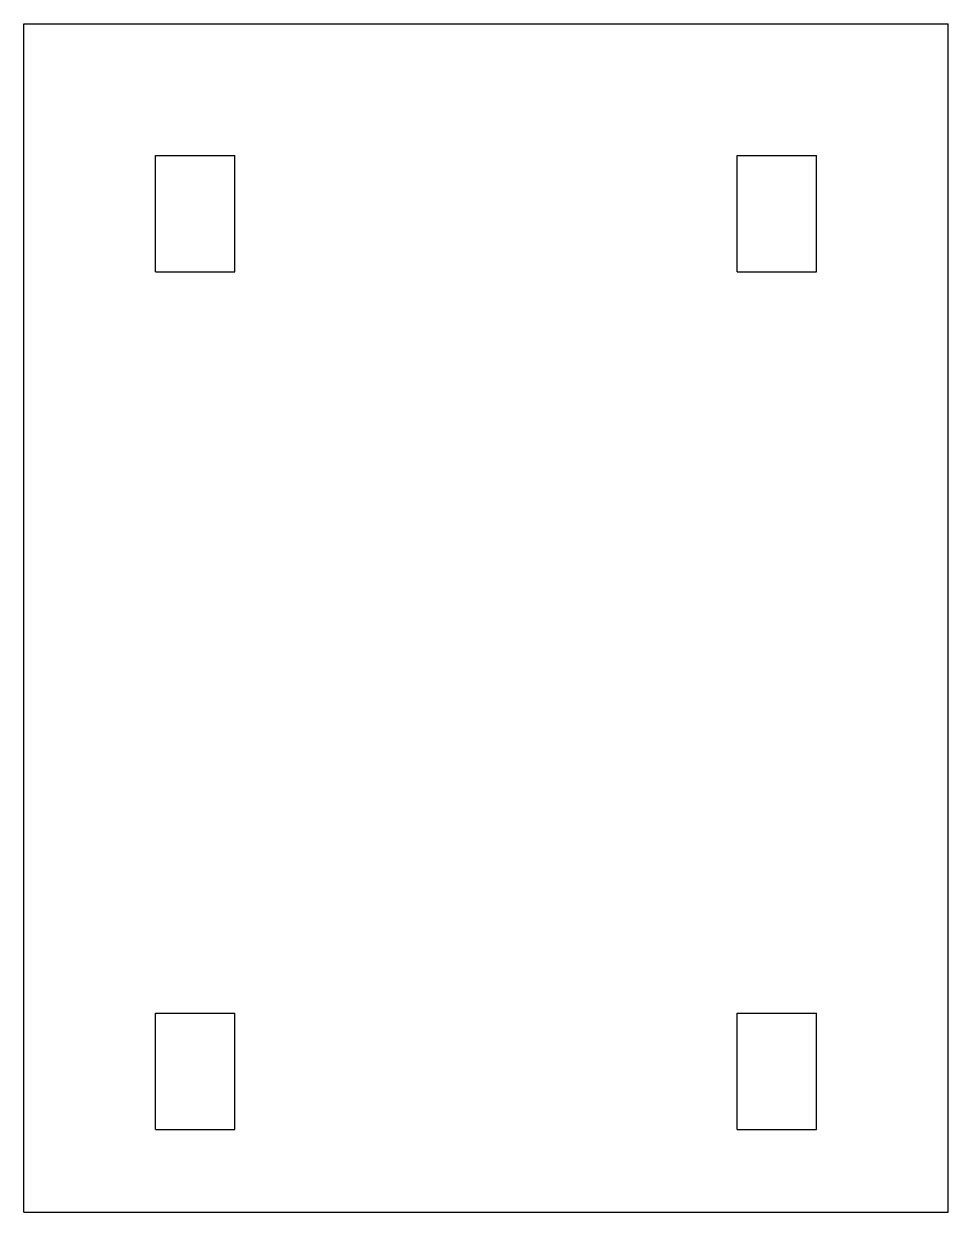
# Model space of a CAD drawing. Header units: millimetres. Extents: x 0 to 151, y -194 to 0.
import ezdxf

# ---------------------------------------------------------------- set-up
doc = ezdxf.new("R2010")
doc.units = ezdxf.units.MM
doc.layers.add('flat', color=7, linetype='CONTINUOUS')

msp = doc.modelspace()

# ---------------------------------------------------------------- linework, layer by layer
at = {"layer": 'flat'}
for p, q in [((0, -194), (0, 0)), ((0, 0), (151, 0)), ((151, -194), (151, 0)), ((21.5, -40.5), (21.5, -21.5)), ((21.5, -21.5), (34.5, -21.5)), ((34.5, -40.5), (34.5, -21.5)), ((116.5, -40.5), (116.5, -21.5)), ((116.5, -21.5), (129.5, -21.5)), ((129.5, -40.5), (129.5, -21.5)), ((21.5, -40.5), (34.5, -40.5)), ((116.5, -40.5), (129.5, -40.5)), ((21.5, -180.5), (21.5, -161.5)), ((21.5, -161.5), (34.5, -161.5)), ((34.5, -180.5), (34.5, -161.5)), ((116.5, -180.5), (116.5, -161.5)), ((116.5, -161.5), (129.5, -161.5)), ((129.5, -180.5), (129.5, -161.5)), ((21.5, -180.5), (34.5, -180.5)), ((116.5, -180.5), (129.5, -180.5)), ((0, -194), (151, -194))]:
    msp.add_line(p, q, dxfattribs=at)

doc.saveas('drawing.dxf')
